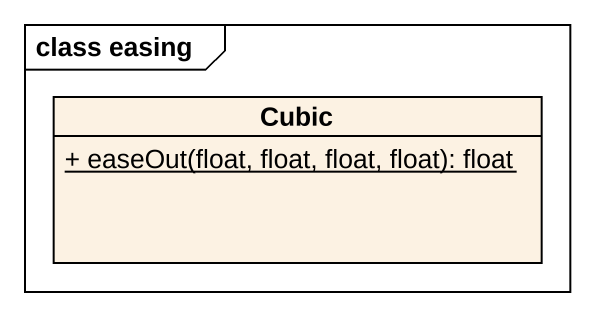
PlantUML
@startuml
mainframe class easing
hide circle
hide empty members
skinparam classAttributeIconSize 0
class Cubic {
  {static} + easeOut(float, float, float, float): float
}
@enduml
